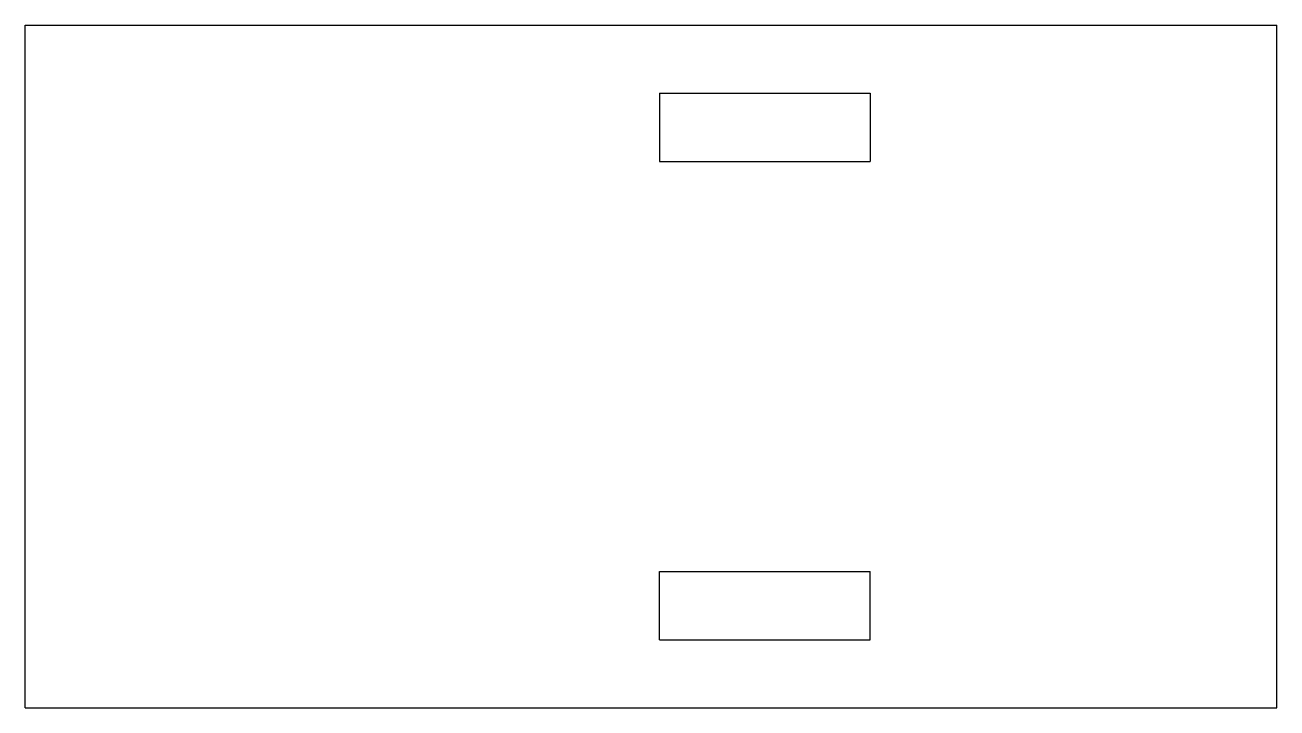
# Model space of a CAD drawing. Extents: x -110 to 110, y -60 to 60.
import ezdxf

# ---------------------------------------------------------------- set-up
doc = ezdxf.new("R2010")
doc.units = 0
doc.header["$MEASUREMENT"] = 0
doc.layers.add('VISIBLE', color=7, linetype='CONTINUOUS')

msp = doc.modelspace()

# ---------------------------------------------------------------- linework, layer by layer
at = {"layer": 'VISIBLE'}
for p, q in [((-110, -60), (-110, 60)), ((-110, 60), (110, 60)), ((110, -60), (110, 60)), ((1.5, 48), (38.5, 48)), ((1.5, 48), (1.5, 36)), ((38.5, 48), (38.5, 36)), ((1.5, 36), (38.5, 36)), ((1.5, -48), (1.5, -36)), ((1.5, -36), (38.5, -36)), ((38.5, -48), (38.5, -36)), ((1.5, -48), (38.5, -48)), ((-110, -60), (110, -60))]:
    msp.add_line(p, q, dxfattribs=at)

doc.saveas('drawing.dxf')
